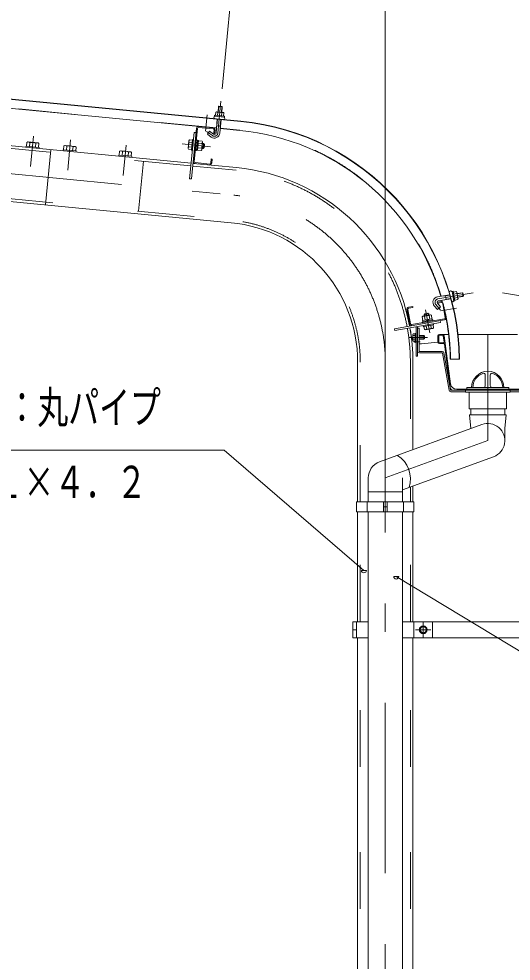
# Model space of a CAD drawing. Units: millimetres, scale not verified. Extents: x -34085 to 34091, y -14700 to 14700.
# Drawn here: x 21273 to 24048, y 5966 to 11276 of the extents above; entities that cross this region are included whole.
import ezdxf
from ezdxf.enums import TextEntityAlignment as Align

# ---------------------------------------------------------------- set-up
doc = ezdxf.new("R2010")
doc.units = ezdxf.units.MM
doc.header["$LTSCALE"] = 80
doc.linetypes.add('USER2', pattern=[10, 4, -6])
doc.linetypes.add('USER3', pattern=[24, 12, -5, 2, -5])
for name, color, linetype, lineweight in [('0-6_2-02BOLD', 7, 'Continuous', 18), ('0-7_2-12HIDDEN', 3, 'USER2', 18), ('0-8_2-22CENTER', 3, 'USER3', 18), ('0-9_2-42THIN', 4, 'Continuous', 18), ('0-A_2-52DIM', 3, 'Continuous', 18)]:
    doc.layers.add(name, color=color, linetype=linetype, lineweight=lineweight)
doc.styles.add('ＭＳ ゴシック', font='')
doc.styles.get('ＭＳ ゴシック').set_extended_font_data('MS Gothic')

msp = doc.modelspace()

# ---------------------------------------------------------------- linework, layer by layer
at = {"layer": '0-6_2-02BOLD'}
for p, q in [((22524.53, 10698.56), (17031.48, 11227.48)), ((17089.49, 11220.14), (22524.35, 10696.82)), ((22387.11, 10659.04), (19882.2, 10900.24)), ((22393.16, 10730.89), (22394.88, 10748.74)), ((22417.5, 10746.56), (22415.78, 10728.71)), ((19729.68, 10703.95), (22244.35, 10461.82)), ((22384.57, 10632.69), (22391.97, 10709.56)), ((22412.88, 10707.55), (22405.47, 10630.68)), ((22261.12, 10636.01), (22272.27, 10634.94)), ((22262.14, 10471.35), (22280.12, 10658.09)), ((22286.23, 10663.13), (22368.45, 10655.21)), ((22335.68, 10624.85), (22357.9, 10609.01)), ((22409.25, 10669.97), (22388.35, 10671.99)), ((22408.01, 10657.03), (22519.49, 10646.3)), ((21316.16, 10558.23), (21318.2, 10579.46)), ((21335.3, 10577.82), (21333.25, 10556.58)), ((21367.45, 10553.29), (21369.49, 10574.53)), ((22249.94, 10578.37), (22233.21, 10579.98)), ((22251.54, 10594.91), (22257.11, 10594.38)), ((22284.2, 10568.91), (22276.56, 10562.62)), ((22305, 10573.07), (22284.79, 10575.02)), ((22311.79, 10545.16), (22314.48, 10573.03)), ((21386.93, 10551.41), (21386.27, 10544.44)), ((21454.2, 10537.9), (21424.31, 10227.49)), ((21542.29, 10536.45), (21544.34, 10557.69)), ((21578.53, 10554.4), (21576.49, 10533.17)), ((21838.74, 10507.91), (21840.78, 10529.15)), ((21857.88, 10527.5), (21855.83, 10506.26)), ((21890.03, 10502.97), (21892.08, 10524.21)), ((22246.17, 10539.15), (22229.43, 10540.76)), ((22230.7, 10553.84), (22247.43, 10552.22)), ((22283.52, 10561.94), (22275.89, 10555.64)), ((22282.27, 10548.87), (22302.48, 10546.92)), ((21909.52, 10501.09), (21908.85, 10494.12)), ((22255.49, 10460.74), (22499.37, 10437.26)), ((22349.4, 10457.33), (22267.18, 10465.25)), ((23701.52, 9721.11), (23633.2, 9709.07)), ((23681.37, 9693.57), (23677.27, 9716.84)), ((23741.49, 9727.7), (23723.84, 9724.59)), ((23775.78, 9731.1), (23773.75, 9732.52)), ((23655.7, 9677.58), (23632.26, 9673.45)), ((23637.3, 9685.8), (23707.94, 9698.25)), ((23676.53, 9591.69), (23662.28, 9672.5)), ((23727.79, 9702.21), (23745.45, 9705.32)), ((23475.24, 9556.2), (23460.89, 9637.54)), ((23466.41, 9638.52), (23480.76, 9557.17)), ((23493.41, 9654.65), (23469.98, 9650.52)), ((23556.92, 9607.92), (23584.5, 9612.78)), ((23487.24, 9552.63), (23672, 9585.21)), ((23550.21, 9569.42), (23549, 9576.32)), ((23562.94, 9578.78), (23559.41, 9598.78)), ((23570.2, 9572.95), (23575.87, 9581.06)), ((23582.76, 9582.28), (23577.09, 9574.16)), ((23585.28, 9603.34), (23588.81, 9583.34)), ((23606.39, 9579.33), (23607.37, 9573.81)), ((23520.85, 9375.32), (23520.85, 9541.49)), ((23528.9, 9532.82), (23520.85, 9532.82)), ((23528.9, 9532.82), (23528.9, 9402.62)), ((23556.08, 9542.02), (23559, 9525.47)), ((23571.94, 9527.75), (23569.01, 9544.31)), ((23594.89, 9548.87), (23597.81, 9532.31)), ((23611.26, 9551.75), (23610.28, 9557.27)), ((23494.96, 9500.53), (23507.2, 9500.53)), ((23494.96, 9490.42), (23507.2, 9490.42)), ((23507.2, 9470.21), (23494.96, 9470.21)), ((23507.2, 9502.19), (23512.8, 9502.19)), ((23528.9, 9490.82), (23556.2, 9490.82)), ((23556.2, 9469.82), (23528.9, 9469.82)), ((23634.67, 9452.98), (23542.65, 9444.7)), ((23634.6, 9454.07), (23634.6, 9489.07)), ((23639.85, 9489.07), (23639.85, 9454.07)), ((23695.41, 9497.82), (23643.35, 9497.82)), ((23643.35, 9492.57), (23661.94, 9492.57)), ((23665.41, 9489.53), (23670.08, 9454.53)), ((23706.89, 9218.44), (23670.61, 9490.23)), ((24084.42, 9497.82), (23748.28, 9497.82)), ((23530.65, 9400.87), (23659.68, 9400.87)), ((23666.61, 9450.57), (23643.35, 9450.57)), ((23643.35, 9445.32), (23668.24, 9445.32)), ((23671.71, 9442.28), (23704.32, 9198)), ((23659.68, 9392.82), (23530.65, 9392.82)), ((23661.4, 9391.37), (23698.17, 9182.87)), ((23706.09, 9184.26), (23669.33, 9392.77)), ((23704.67, 9358.78), (23757.17, 9358.78)), ((23182.92, 8553.9), (23182.92, 9341.41)), ((23494.77, 9341.41), (23494.77, 8847.88)), ((23902.35, 9267.86), (23902.35, 9209.07)), ((23930.35, 9209.07), (23930.35, 9267.86)), ((23741.58, 9188.07), (24091.11, 9188.07)), ((24035.34, 9188.07), (24035.34, 9198.57)), ((24035.35, 9198.57), (24035.35, 9188.07)), ((24124.88, 9182.82), (23707.82, 9182.82)), ((23707.82, 9174.77), (23790.35, 9174.77)), ((23790.35, 9171.62), (23790.35, 9182.82)), ((23811.35, 9171.62), (23811.35, 9077.12)), ((24042.35, 9174.77), (24124.88, 9174.77)), ((23820.08, 9043.31), (23820.08, 9077.12)), ((24012.59, 9077.12), (24012.59, 9043.31)), ((23883.43, 8989.36), (23305.93, 8779.14)), ((23435.09, 8621.35), (23949.28, 8808.47)), ((23242.59, 8688.7), (23242.59, 8553.91)), ((23435.09, 8553.91), (23435.09, 8688.7)), ((23435.09, 8610.13), (23242.57, 8610.13)), ((23494.77, 8643.06), (23494.77, 8553.9)), ((23236.98, 8553.9), (23236.98, 8497.9)), ((23328.17, 8553.9), (23328.17, 8497.9)), ((23349.52, 8497.9), (23349.52, 8553.9)), ((23440.67, 8553.9), (23440.67, 8497.9)), ((23182.91, 7878.4), (23182.91, 8497.9)), ((23242.59, 8497.9), (23242.59, 2260.9)), ((23328.17, 8525.9), (23349.52, 8525.9)), ((23435.12, 8497.9), (23435.12, 2260.9)), ((23494.77, 7878.4), (23494.77, 8497.9)), ((23177.33, 7787.41), (23177.33, 7878.4)), ((23500.38, 7787.41), (23500.38, 7878.4)), ((23605.37, 7787.41), (23605.37, 7878.4)), ((23177.33, 7832.91), (23155.98, 7832.91)), ((23182.93, 2260.9), (23182.91, 7787.41)), ((23494.77, 2260.9), (23494.77, 7787.41))]:
    msp.add_line(p, q, dxfattribs=at)
for points in [[(22469.47, 10126.85), (17145.41, 10639.49), (17175.29, 10949.91), (17192.71, 10948.23)], [(22395.9, 10750.41), (22398.86, 10781.11), (22419.76, 10779.1), (22416.81, 10748.4)], [(22398.86, 10781.11), (22400.77, 10782.69), (22418.19, 10781.01), (22419.76, 10779.1)], [(22427.09, 10727.63), (22428.81, 10745.47), (22425.95, 10747.51), (22386.76, 10751.29), (22383.56, 10749.83), (22381.83, 10731.98)], [(22274.54, 10658.63), (22247.1, 10373.65), (22235.96, 10374.72), (22261.12, 10636.01)], [(22370.09, 10626.11), (22347.87, 10641.94), (22335.68, 10624.85)], [(22373.49, 10649.1), (22371.21, 10625.41), (22376.78, 10624.87), (22379.07, 10648.56)], [(21318.2, 10579.46), (21323.96, 10582.09), (21381.44, 10576.55), (21386.59, 10572.88), (21384.55, 10551.64)], [(22229.43, 10540.76), (22227.41, 10545.19), (22231.64, 10589.09), (22234.46, 10593.06), (22251.2, 10591.45)], [(22251.54, 10594.91), (22245.83, 10535.68), (22251.4, 10535.15)], [(22273.83, 10592.76), (22279.41, 10592.23), (22273.71, 10533), (22268.13, 10533.53)], [(22273.94, 10535.44), (22280.91, 10534.77), (22286.14, 10589.12), (22279.17, 10589.79)], [(22286.04, 10588.1), (22306.27, 10586.15), (22308.29, 10581.71), (22304.06, 10537.81), (22301.23, 10533.85), (22281.01, 10535.79)], [(22304.83, 10545.83), (22311.79, 10545.16), (22317.53, 10549.88), (22319.21, 10567.3), (22314.48, 10573.03), (22307.51, 10573.7)], [(21386.93, 10551.41), (21313.77, 10558.46), (21313.1, 10551.49)], [(21522.13, 10531.36), (21522.8, 10538.33), (21595.97, 10531.28), (21595.3, 10524.32)], [(21593.58, 10531.51), (21595.63, 10552.76), (21590.48, 10556.43), (21532.99, 10561.96), (21527.24, 10559.34), (21525.19, 10538.1)], [(21840.78, 10529.15), (21846.54, 10531.77), (21904.03, 10526.23), (21909.18, 10522.56), (21907.13, 10501.32)], [(21909.52, 10501.09), (21836.35, 10508.14), (21835.69, 10501.17)], [(22361.09, 10461.83), (22363.36, 10485.51), (22357.79, 10486.05), (22355.51, 10462.37)], [(23721.86, 9735.79), (23739.52, 9738.9), (23741.78, 9736.21), (23748.62, 9697.43), (23747.42, 9694.13), (23729.76, 9691.01)], [(23747.03, 9706.48), (23777.4, 9711.84), (23773.75, 9732.52), (23743.38, 9727.16)], [(23775.78, 9731.1), (23778.82, 9713.87), (23777.4, 9711.84)], [(23632.64, 9672.98), (23650.19, 9652.08), (23632.08, 9636.89), (23614.53, 9657.79)], [(23632.27, 9673.45), (23631.29, 9678.97), (23654.73, 9683.1)], [(23470.95, 9645.01), (23494.39, 9649.14), (23493.41, 9654.65)], [(23558.14, 9601.04), (23556.92, 9607.92), (23561.18, 9614), (23578.41, 9617.05), (23584.5, 9612.78), (23585.7, 9605.89)], [(23672.97, 9579.69), (23389.7, 9529.75), (23391.64, 9518.71)], [(23391.64, 9518.71), (23649.91, 9564.25), (23647.97, 9575.28)], [(23601.74, 9585.62), (23598.22, 9605.63), (23593.64, 9607.29), (23550.21, 9599.63), (23546.47, 9596.5), (23550.01, 9576.5)], [(23606.39, 9579.33), (23547.79, 9568.99), (23548.76, 9563.48)], [(23549, 9576.32), (23602.76, 9585.8), (23603.98, 9578.9)], [(23512.8, 9540.08), (23512.8, 9375.32), (23520.85, 9375.32)], [(23611.26, 9551.75), (23552.65, 9541.42), (23551.68, 9546.94)], [(23559, 9525.47), (23563.59, 9523.8), (23607, 9531.47), (23610.75, 9534.59), (23607.82, 9551.15)], [(23507.2, 9460.11), (23494.96, 9460.11), (23493.2, 9463.17), (23493.2, 9497.47), (23494.96, 9500.53)], [(23507.2, 9502.19), (23507.2, 9458.44), (23512.8, 9458.44)], [(24035.35, 9198.57), (23797.35, 9198.57), (23797.35, 9188.07)], [(23790.35, 9171.62), (24042.35, 9171.62), (24042.35, 9182.82)], [(23811.35, 9077.12), (24021.35, 9077.12), (24021.35, 9171.62)], [(24012.59, 8898.92), (24012.59, 8966.34), (24019.59, 9043.31), (23813.09, 9043.31), (23820.09, 8966.31)], [(23242.59, 7787.41), (23155.98, 7787.41), (23155.98, 7878.4), (23242.59, 7878.4)], [(23435.12, 7878.4), (24676.71, 7878.4), (24676.71, 7787.41), (23435.12, 7787.41)]]:
    msp.add_lwpolyline(points, dxfattribs=at)
for points in [[(22376.59, 10732.49), (22376.06, 10726.92), (22431.8, 10721.54), (22432.34, 10727.12)], [(23730.67, 9685.82), (23725.16, 9684.85), (23715.44, 9739.99), (23720.95, 9740.97)], [(23556.2, 9469.82), (23559.7, 9473.32), (23559.7, 9487.32), (23556.2, 9490.82)], [(23500.37, 8553.9), (23500.37, 8497.9), (23177.32, 8497.9), (23177.32, 8553.9)], [(23534.94, 7822.81), (23534.94, 7843.01), (23552.44, 7853.12), (23569.94, 7843.01), (23569.94, 7822.81), (23552.44, 7812.69)]]:
    msp.add_lwpolyline(points, close=True, dxfattribs=at)
for radius in [21.88, 17.15]:
    msp.add_circle((23552.44, 7832.91), radius, dxfattribs=at)
for centre, radius, start, end in [((22378.87, 10719.61), 7, 84.4998, 264.4998), ((22388.42, 10741.02), 10.06, 50.11574, 110.11574), ((22402.74, 10711.96), 37.62, 66.91203, 102.08795), ((22422.36, 10737.75), 10.06, 58.88425, 118.88425), ((22427.65, 10714.91), 7, 264.50061, 84.50061), ((22393.85, 9341.41), 1361.67, 0.73094, 84.50003), ((22393.85, 9341.41), 1363.42, 0.73001, 84.5), ((22285.7, 10657.56), 11.2, 84.4973, 174.4973), ((22285.7, 10657.56), 5.6, 84.4973, 174.4973), ((22375.42, 10633.58), 30.18, 234.5, 354.5), ((22367.92, 10649.63), 5.6, 354.5092, 84.50122), ((22367.92, 10649.63), 11.2, 354.50143, 84.50122), ((22375.42, 10633.58), 9.19, 234.5, 354.5), ((22393.85, 9341.41), 1310.92, 16.43245, 84.5), ((21325.79, 10568.61), 13.24, 44.06885, 84.5), ((21348.08, 10531.31), 48.23, 63.6357, 105.3643), ((21377.08, 10563.66), 13.24, 84.5, 124.92831), ((22265.97, 10563.63), 36.61, 153.47365, 195.52446), ((22241.44, 10585.79), 10.07, 174.49905, 215.22588), ((22269.73, 10563.27), 36.61, 333.47365, 15.52446), ((22298.04, 10580.34), 10.07, 313.77223, 354.49905), ((21534.82, 10548.48), 13.24, 44.06885, 84.5), ((21557.11, 10511.19), 48.23, 63.6357, 105.3643), ((21586.11, 10543.54), 13.24, 84.5, 124.92831), ((21848.37, 10518.29), 13.24, 44.06885, 84.5), ((21870.66, 10481), 48.23, 63.6357, 105.3643), ((21899.66, 10513.35), 13.24, 84.5, 124.92831), ((22237.65, 10546.57), 10.07, 133.77223, 174.49905), ((22294.26, 10541.12), 10.07, 354.49905, 35.22588), ((22267.71, 10470.82), 11.2, 174.4973, 264.48845), ((22267.71, 10470.82), 5.6, 174.4973, 264.48845), ((22349.93, 10462.9), 11.2, 264.49953, 354.50208), ((22349.93, 10462.9), 5.6, 264.49953, 354.5092), ((22393.85, 9341.41), 1100.92, 10.65311, 84.50005), ((22393.85, 9341.41), 789.08, 0, 84.50003), ((23707.84, 9735.1), 8.33, 10.01471, 190.01471), ((23732.33, 9731.86), 10.06, 335.62325, 35.62325), ((23708.16, 9710.28), 37.62, 352.41954, 27.59546), ((23638.66, 9678.04), 31.5, 99.99847, 220.00092), ((23638.66, 9678.04), 7.88, 100.00249, 220.00249), ((23656.68, 9672.07), 11.2, 75.34628, 100.00198), ((23656.68, 9672.07), 5.6, 14.67992, 100.00677), ((22393.85, 9341.41), 1310.92, 0.75925, 15.39432), ((23718.75, 9687.27), 5.89, 190.00774, 10.00774), ((23738.26, 9698.28), 10.06, 344.39175, 44.39175), ((23471.92, 9639.49), 11.2, 100.00313, 190.00211), ((23471.92, 9639.49), 5.6, 100.00652, 190.00652), ((23554.27, 9590.13), 10.07, 59.27591, 100.00273), ((23578.28, 9567.41), 36.61, 78.97455, 121.02536), ((23593.07, 9596.97), 10.07, 100.00273, 140.72955), ((23671.03, 9590.72), 5.6, 280.00652, 10.00652), ((23671.03, 9590.72), 11.2, 280.00217, 340.37393), ((23486.27, 9558.15), 11.2, 190.01096, 280.00211), ((22393.85, 9341.41), 1100.92, 0, 10.0701), ((22393.88, 9341.27), 1100.93, 7.7531, 10.07008), ((23486.27, 9558.15), 5.6, 190.01537, 280.00652), ((23564.15, 9534.12), 10.07, 280.00273, 320.72955), ((23578.94, 9563.68), 36.61, 258.97455, 301.02536), ((23602.95, 9540.96), 10.07, 239.27591, 280.00273), ((23536.75, 9496.88), 52.5, 187.75275, 213.93475), ((23522.98, 9480.32), 29.79, 160.16866, 199.8291), ((23501.3, 9465.16), 8.11, 141.45375, 180), ((23501.31, 9495.47), 8.11, 180, 218.53142), ((23536.75, 9496.88), 52.5, 224.45744, 242.85269), ((23643.35, 9489.07), 8.75, 90, 180), ((23643.35, 9454.07), 8.75, 180, 270), ((23643.35, 9489.07), 3.5, 90, 180), ((23643.35, 9454.07), 3.5, 180, 270), ((23661.94, 9489.07), 8.75, 7.60199, 90), ((23661.94, 9489.07), 3.5, 7.60419, 90), ((23666.61, 9454.07), 3.5, 270, 7.60158), ((23530.65, 9402.62), 9.8, 180, 270), ((23536.75, 9496.88), 52.5, 261.39389, 276.44838), ((23530.65, 9402.62), 1.75, 180, 270), ((23659.68, 9391.07), 9.8, 10.00009, 90), ((23668.24, 9441.82), 3.5, 7.60419, 90), ((23659.68, 9391.07), 1.75, 10.00024, 90), ((23916.35, 9198.57), 91, 0, 180), ((23916.35, 9198.57), 84, 109.47118, 180), ((23891.85, 9267.86), 10.5, 0, 109.47488), ((23940.85, 9267.86), 10.5, 70.52512, 180), ((23916.35, 9198.57), 84, 0, 70.52882), ((23721.66, 9200.32), 17.5, 187.60313, 270), ((23741.58, 9223.07), 35, 187.60286, 270), ((23891.85, 9209.07), 10.5, 270, 0), ((23940.85, 9209.07), 10.5, 180, 270), ((23707.82, 9184.57), 9.8, 189.99997, 270), ((23707.82, 9184.57), 1.75, 190.00024, 270), ((23916.36, 8898.92), 96.25, 289.99896, 110.00061), ((23325.55, 8683.87), 154.95, 341.60916, 58.39587), ((23338.85, 8688.7), 96.25, 110.0018, 180)]:
    msp.add_arc(centre, radius, start, end, dxfattribs=at)
at = {"layer": '0-7_2-12HIDDEN'}
for p, q in [((22387.27, 10660.79), (19882.36, 10901.98)), ((22242.93, 10447.18), (19728.27, 10689.32)), ((17164.23, 10652.44), (22470.88, 10141.48)), ((22408.18, 10658.77), (22519.66, 10648.04)), ((21975.38, 10472.95), (21948.3, 10191.8)), ((22497.96, 10422.63), (22254.08, 10446.11)), ((23197.62, 8553.9), (23197.62, 9341.41)), ((23480.07, 9341.41), (23480.07, 8842.53)), ((23480.07, 8553.9), (23480.07, 8637.72)), ((23197.62, 7878.4), (23197.62, 8497.9)), ((23480.07, 7878.4), (23480.07, 8497.9)), ((23197.63, 2260.9), (23197.62, 7787.41)), ((23480.07, 2260.9), (23480.07, 7787.41))]:
    msp.add_line(p, q, dxfattribs=at)
for radius, start, end in [(1312.67, 16.42381, 84.5), (1086.22, 10.66197, 84.50003), (803.77, 0, 84.50003), (1312.67, 0.75822, 15.3871), (1086.22, 0, 10.07104)]:
    msp.add_arc((22393.85, 9341.41), radius, start, end, dxfattribs=at)
at = {"layer": '0-8_2-22CENTER'}
for p, q in [((17073.25, 10803.08), (22484.42, 10282.06)), ((22412.38, 10812.01), (22395.02, 10631.69)), ((22325.66, 10641.75), (22334.58, 10734.42)), ((22330.52, 10641.43), (22363.99, 10617.56)), ((21339.61, 10443.44), (21356.06, 10614.16)), ((21565.09, 10594.03), (21548.65, 10423.32)), ((22353.2, 10555.23), (22194.68, 10570.5)), ((21862.2, 10393.13), (21878.64, 10563.84)), ((23834.17, 9732.5), (23635.25, 9697.43)), ((23998.53, 9732.5), (24197.44, 9697.43)), ((23623.59, 9665.39), (23650.02, 9633.89)), ((23566.1, 9636.47), (23589.09, 9506.06)), ((23652.29, 9629.36), (23739.52, 9644.74)), ((23577.2, 9480.32), (23475.7, 9480.32)), ((23498.8, 9455.82), (23534.85, 9455.82)), ((23338.85, 9341.41), (23338.85, -1281.07)), ((23552.44, 7876.65), (23552.44, 7789.16)), ((23508.68, 7832.91), (23596.19, 7832.91))]:
    msp.add_line(p, q, dxfattribs=at)
msp.add_lwpolyline([(23338.85, 8688.7), (23916.35, 8898.91), (23916.35, 9497.82)], dxfattribs=at)
for centre, radius, start, end in [((22375.42, 10633.58), 19.69, 234.5, 354.5), ((22393.85, 9341.41), 945, 0, 84.50003), ((23638.66, 9678.04), 19.69, 100.00238, 219.99998)]:
    msp.add_arc(centre, radius, start, end, dxfattribs=at)
at = {"layer": '0-9_2-42THIN'}
for p, q in [((22400.77, 10782.69), (22397.65, 10750.24)), ((22415.07, 10748.56), (22418.19, 10781.01)), ((22390.09, 10671.82), (22393.71, 10709.39)), ((22411.13, 10707.71), (22407.51, 10670.14)), ((22387.72, 10665.49), (22390.09, 10671.82)), ((22407.51, 10670.14), (22408.63, 10663.47)), ((22307.18, 10570.21), (22317.63, 10569.2)), ((22315.61, 10548.3), (22305.17, 10549.31)), ((23702.11, 9719.05), (23677.64, 9714.74)), ((23743.68, 9725.43), (23775.78, 9731.1)), ((23677.64, 9714.73), (23669.44, 9715.45)), ((23778.82, 9713.86), (23746.72, 9708.2)), ((23561.58, 9601.64), (23559.76, 9611.98)), ((23580.43, 9615.63), (23582.27, 9605.28)), ((23559, 9488.02), (23528.9, 9488.02)), ((23528.9, 9472.62), (23558.99, 9472.62))]:
    msp.add_line(p, q, dxfattribs=at)
msp.add_lwpolyline([(23673.54, 9692.19), (23681, 9695.67), (23707.37, 9700.32)], dxfattribs=at)
at = {"layer": '0-A_2-52DIM'}
for p, q in [((23338.85, 9377.93), (23338.85, 12365.45)), ((22469.06, 11400.62), (22419.09, 10881.69)), ((23232.41, 8167.82), (23204.41, 8167.82)), ((23414.3, 8133), (23386.3, 8133))]:
    msp.add_line(p, q, dxfattribs=at)
for points in [[(20471.45, 8845.48), (22431.44, 8845.48), (23218.41, 8167.82)], [(23400.3, 8133), (25231.7, 7026.1), (28031.71, 7026.1)]]:
    msp.add_lwpolyline(points, dxfattribs=at)
for centre in [(23218.41, 8167.82), (23400.3, 8133)]:
    msp.add_arc(centre, 14, 180, 0, dxfattribs=at)

# ---------------------------------------------------------------- texts
at = {"layer": '0-A_2-52DIM', "color": 7, "style": 'ＭＳ ゴシック', "width": 0.7}
for s, p in [('柱・梁：丸パイプ', (20681.45, 8940.36)), ('φ８９．１×４．２', (20471.45, 8520.35))]:
    msp.add_text(s, height=182.3, dxfattribs=at).set_placement(p, align=Align.BOTTOM_LEFT)

doc.saveas('drawing.dxf')
